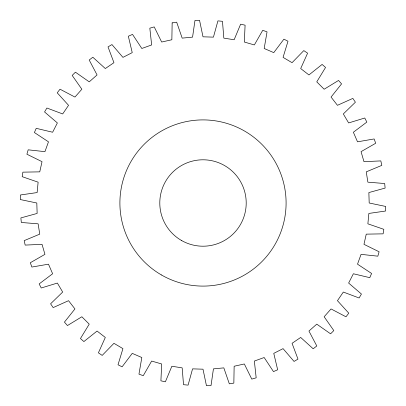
<?xml version="1.0" encoding="UTF-8"?>
<svg xmlns="http://www.w3.org/2000/svg" width="406" height="406" viewBox="0 0 406 406"><rect width="100%" height="100%" fill="white"/><g stroke="black" fill="none" stroke-linecap="round" stroke-linejoin="round"><path stroke-width="0.61" d="M172.154 22.888L171.86 39.752L161.669 42.031L154.224 26.897L149.824 28.176L151.646 44.944L141.821 48.481L132.534 34.398L128.332 36.22L132.239 52.628L122.937 57.368L111.96 44.564L108.016 46.893L113.949 62.681L105.316 68.548L92.822 57.221L89.203 60.027L97.064 74.948L89.234 81.855L75.42 72.182L72.182 75.42L81.855 89.234L74.948 97.064L60.027 89.203L57.221 92.822L68.548 105.316L62.681 113.949L46.893 108.016L44.564 111.96L57.368 122.937L52.628 132.239L36.22 128.332L34.398 132.534L48.481 141.821L44.944 151.646L28.176 149.824L26.897 154.224L42.031 161.669L39.752 171.86L22.888 172.154L22.173 176.676L38.123 182.172L37.139 192.566L20.442 194.971L20.3 199.549L36.809 203L37.139 213.434L20.879 217.915L21.31 222.473L38.123 223.828L39.752 234.14L24.182 240.626L25.182 245.092L42.031 244.331L44.944 254.354L30.308 262.738L31.861 267.046L48.481 264.179L52.628 273.761L39.159 283.911L41.234 287.991L57.368 283.063L62.681 292.051L50.593 303.81L53.166 307.596L68.548 300.684L74.948 308.936L64.427 322.115L67.457 325.551L81.855 316.766L89.234 324.145L80.449 338.543L83.885 341.573L97.064 331.052L105.316 337.452L98.404 352.834L102.19 355.407L113.949 343.319L122.937 348.632L118.009 364.766L122.089 366.841L132.239 353.372L141.821 357.519L138.953 374.139L143.262 375.692L151.646 361.056L161.669 363.969L160.908 380.818L165.374 381.818L171.86 366.248L182.172 367.877L183.527 384.69L188.085 385.121L192.566 368.861L203 369.191L206.451 385.7L211.029 385.558L213.434 368.861L223.828 367.877L229.324 383.827L233.846 383.112L234.14 366.248L244.331 363.969L251.776 379.102L256.176 377.824L254.354 361.056L264.179 357.519L273.466 371.602L277.668 369.78L273.761 353.372L283.063 348.632L294.04 361.436L297.984 359.107L292.051 343.319L300.684 337.452L313.178 348.779L316.797 345.973L308.936 331.052L316.766 324.145L330.58 333.818L333.818 330.58L324.145 316.766L331.052 308.936L345.973 316.797L348.779 313.178L337.452 300.684L343.319 292.051L359.107 297.984L361.436 294.04L348.632 283.063L353.372 273.761L369.78 277.668L371.602 273.466L357.519 264.179L361.056 254.354L377.824 256.176L379.102 251.776L363.969 244.331L366.248 234.14L383.112 233.846L383.827 229.324L367.877 223.828L368.861 213.434L385.558 211.029L385.7 206.451L369.191 203L368.861 192.566L385.121 188.085L384.69 183.527L367.877 182.172L366.248 171.86L381.818 165.374L380.818 160.908L363.969 161.669L361.056 151.646L375.692 143.262L374.139 138.953L357.519 141.821L353.372 132.239L366.841 122.089L364.766 118.009L348.632 122.937L343.319 113.949L355.407 102.19L352.834 98.404L337.452 105.316L331.052 97.064L341.573 83.885L338.543 80.449L324.145 89.234L316.766 81.855L325.551 67.457L322.115 64.427L308.936 74.948L300.684 68.548L307.596 53.166L303.81 50.593L292.051 62.681L283.063 57.368L287.991 41.234L283.911 39.159L273.761 52.628L264.179 48.481L267.046 31.861L262.738 30.308L254.354 44.944L244.331 42.031L245.092 25.182L240.626 24.182L234.14 39.752L223.828 38.123L222.473 21.31L217.915 20.879L213.434 37.139L203 36.809L199.549 20.3L194.971 20.442L192.566 37.139L182.172 38.123L176.676 22.173L172.154 22.888M161.451 274.963A83.093 83.093 0 0 0 286.093 203A83.093 83.093 0 0 0 161.451 131.036A83.093 83.093 0 0 0 161.451 274.963M181.396 240.418A43.209 43.209 0 0 0 246.209 203A43.209 43.209 0 0 0 181.396 165.582A43.209 43.209 0 0 0 181.396 240.418"/></g></svg>
